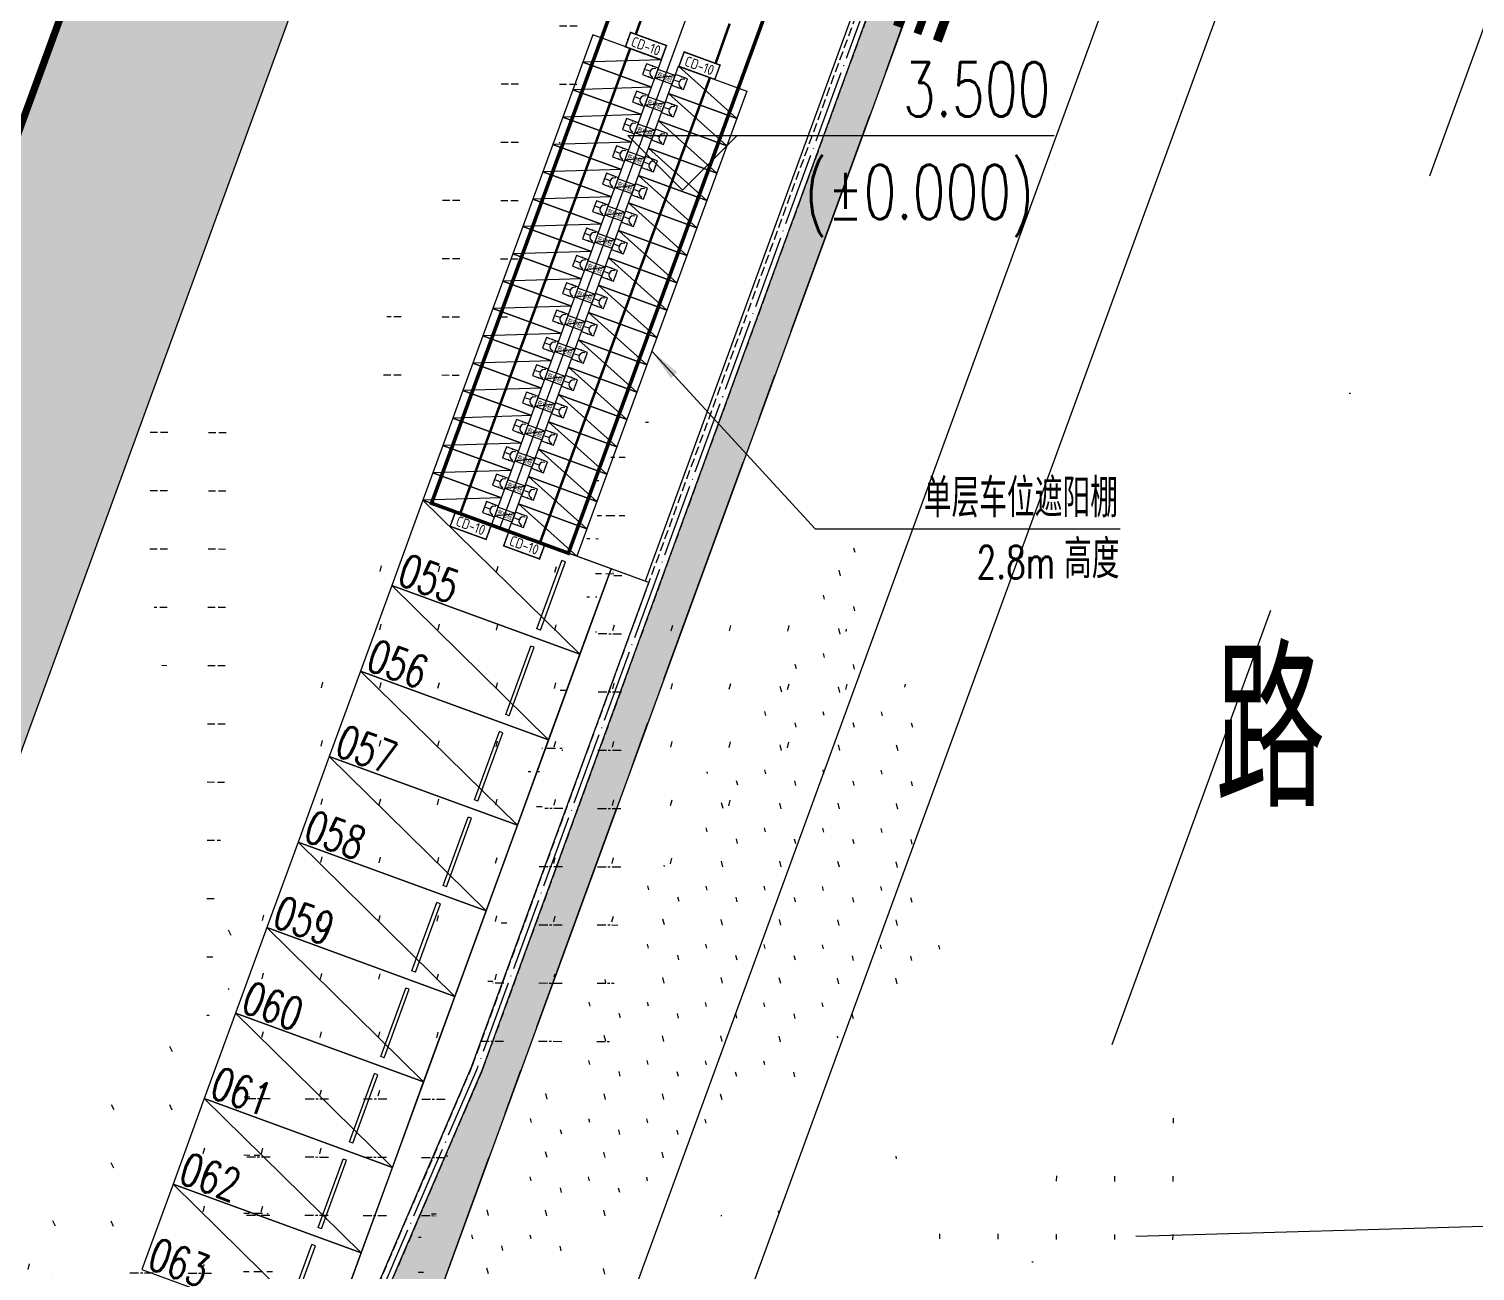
# Model space of a CAD drawing. Extents: x 40587477144 to 40590102100, y 3379967887 to 3381819730.
# Drawn here: x 40588299938 to 40588339648, y 3380221713 to 3380255826 of the extents above; entities that cross this region are included whole.
import ezdxf
from ezdxf.enums import TextEntityAlignment as Align

# ---------------------------------------------------------------- set-up
doc = ezdxf.new("R2010")
doc.units = 0
doc.header["$LTSCALE"] = 1000
doc.header["$MEASUREMENT"] = 0
for name, pattern in [('CENTER', [50.800000000000004, 31.75, -6.35, 6.35, -6.35]), ('DASH', [0.35, 0.25, -0.1]), ('DASHDOT', [25.399999999999995, 12.7, -6.349999999999999, 0, -6.349999999999999]), ('DOTE', [2.4200000000000004, 2, -0.2, 0.02, -0.2])]:
    doc.linetypes.add(name, pattern=pattern)
for name, color, linetype in [('0-HX', 1, 'Continuous'), ('00绿地$0$A-车位', 253, 'Continuous'), ('A-AXIS-DOTE', 14, 'DOTE'), ('A-Car', 155, 'Continuous'), ('A-CURTAIN', 84, 'Continuous'), ('A-FIRE-TEXT', 61, 'Continuous'), ('A-LIN-V', 9, 'Continuous'), ('A-SFCE', 30, 'Continuous'), ('AS-WALL', 40, 'Continuous'), ('EQUIP-插座', 3, 'Continuous'), ('EQUIP-照明', 3, 'Continuous'), ('EQUIP-箱柜', 3, 'Continuous'), ('JT-路缘石线', 5, 'Continuous'), ('JT-道路中心线', 1, 'DASHDOT'), ('JT-道路名称', 7, 'Continuous'), ('JT-道路红线', 7, 'Continuous'), ('WIRE-照明', 1, 'Continuous'), ('建-引出', 3, 'Continuous'), ('建-文字', 7, 'Continuous'), ('总-标高', 3, 'Continuous')]:
    doc.layers.add(name, color=color, linetype=linetype)
doc.styles.add('_TCH_LABEL', font='COMPLEX', dxfattribs={"bigfont": 'GBCBIG'})
doc.styles.add('_TEL_ATTDEF', font='GBENOR', dxfattribs={"width": 0.8, "height": 3, "bigfont": 'GBCBIG'})
doc.styles.add('_TEL_DIM', font='SIMPLEX', dxfattribs={"width": 0.8, "height": 3.5, "bigfont": 'HZTXT'})
doc.styles.add('A-STANDARD', font='SIMPLEX', dxfattribs={"bigfont": 'GBCBIG'})
doc.styles.add('note_txt', font='arial.ttf', dxfattribs={"width": 0.75})
doc.styles.get("Standard").update_dxf_attribs({"font": 'GBENOR', "width": 0.7, "bigfont": 'GBCBIG'})
doc.styles.add('黑体', font='simhei.ttf', dxfattribs={"height": 12})
pattern_1 = [(19.99999999999998, (440.107795715332, 194.2398300170898), (956.275963936384, 2050.740422578524), [240, -48, 64, -48, 240, -960]), (19.99999999999998, (348.5154342651367, 211.9834671020508), (956.275963936384, 2050.740422578524), [160, -120, 240, -120, 160, -800]), (19.99999999999998, (655.8504104614258, 1004.918022155762), (956.275963936384, 2050.740422578524), [200, -80, 200, -1120]), (19.99999999999998, (-205.3501281738281, 1032.003547668457), (956.275963936384, 2050.740422578524), [80, -160, 80, -1280]), (110, (-54.99931335449219, 1086.72677230835), (-2050.740422578524, 956.275963936384), [143.9999999999999, -1456]), (110, (724.3924865722656, 348.7915229797363), (-2050.740422578524, 956.275963936384), [159.9999999999999, -1440]), (110, (881.3766403198242, 1087.002857208252), (-2050.740422578524, 956.275963936384), [159.9999999999999, -1440]), (65.00000000000001, (925.3208694458008, 404.8966331481934), (-547.2322293314808, 1503.508193286057), [160, -2102.7416992]), (154.9999999999999, (534.4087371826172, 262.6162528991699), (-1503.508193286057, -547.2322293314808), [160, -2102.741699199999]), (83.43494882, (877.4794540405273, 395.9972076416016), (-547.2322292444445, 1503.508193285503), [160, -3417.7087632]), (95.96375653, (799.5678939819336, 376.1531410217285), (-547.2322291846804, 1503.508193052025), [159.9999999999999, -6436.969001599999]), (95.96375653, (956.5520477294922, 1114.364471435547), (-547.2322291846804, 1503.508193052025), [128, -6468.969001599999]), (95.96375653, (-24.92916107177734, 1097.671417236328), (-547.2322291846804, 1503.508193052025), [112, -6484.969001599998]), (124.03624347, (649.2170791625977, 321.4299125671387), (-547.2322292935037, 1503.508193012417), [160, -6436.9690016]), (124.03624347, (806.2012252807617, 1059.641246795654), (-547.2322292935037, 1503.508193012417), [128, -6468.9690016]), (124.03624347, (-85.06947326660156, 1075.782127380371), (-547.2322292935037, 1503.508193012417), [112, -6484.9690016]), (136.5650512, (576.7778244018555, 286.5507621765137), (-547.2322299226216, 1503.508193038666), [159.9999999999999, -3417.706876319999])]

# ---------------------------------------------------------------- blocks, each defined once
blk = doc.blocks.new('GGRrrrr')
at = {"layer": 'A-CURTAIN'}
h = blk.add_hatch(dxfattribs=at)
h.set_pattern_fill('草坪或沼泽', color=0, scale=400, angle=19.99999999999998)
h.set_pattern_definition(pattern_1)
h.paths.add_polyline_path([(1393117.320922852, 618300.9193000793), (1393292.936767578, 540880.4741477966), (1330517.002159119, 532866.5696678162), (1241737.975387573, 527102.5202484131), (1161598.890319824, 521245.7613601685), (1240382.850791931, 783371.5528144836), (1244595.073738098, 797109.7279624939), (1261185.678756714, 852563.1131820679), (1335771.367614746, 847453.3053207397), (1355485.375518799, 842594.5098495483), (1380777.422203064, 840861.7712898254), (1392639.610717773, 828900.035358429), (1392845.235137939, 738250.2696037292), (1391845.237701416, 738248.0012702942), (1391806.246421814, 755447.9559936523), (1391306.45426178, 755446.8222770691), (1391785.831069946, 764447.9511528015), (1391640.544288635, 828487.3259391785), (1380332.88168335, 839889.8824043274), (1355330.389472961, 841602.7838134766), (1335616.381584167, 846461.5792884827), (1261914.650527954, 851510.8278846741), (1245552.140869141, 796819.8416023254), (1241339.732727051, 783081.0626220703), (1162974.660324097, 522348.9729347229), (1241669.135520935, 528100.1562232971), (1330421.199440002, 533862.4550628662), (1392290.937599182, 541760.6755371094), (1392117.323532104, 618298.6509666443)])
h.paths.add_polyline_path([(1393076.15146637, 636450.5321846008), (1392076.154045105, 636448.2638511658), (1392062.989784241, 641998.404788971), (1391563.607894897, 641997.2195243835), (1392041.628883362, 650998.2749595642), (1391886.520614624, 720048.3890342712), (1392886.518035889, 720050.6573638916)])
h = blk.add_hatch(dxfattribs=at)
h.set_pattern_fill('草坪或沼泽', color=0, scale=400, angle=19.99999999999998)
h.set_pattern_definition([(19.99999999999998, (440.107795715332, 194.2398300170898), (956.2759639363836, 2050.740422578524), [240, -48, 64, -48, 240, -960]), (19.99999999999998, (348.5154342651367, 211.9834671020508), (956.2759639363836, 2050.740422578524), [160, -120, 240, -120, 160, -800]), (19.99999999999998, (655.8504104614258, 1004.918022155762), (956.2759639363836, 2050.740422578524), [200, -80, 200, -1120]), (19.99999999999998, (-205.3501281738281, 1032.003547668457), (956.2759639363836, 2050.740422578524), [80, -160, 80, -1280]), (110, (-54.99931335449219, 1086.72677230835), (-2050.740422578524, 956.2759639363836), [143.9999999999999, -1456]), (110, (724.3924865722656, 348.7915229797363), (-2050.740422578524, 956.2759639363836), [159.9999999999999, -1440]), (110, (881.3766403198242, 1087.002857208252), (-2050.740422578524, 956.2759639363836), [159.9999999999999, -1440]), (65.00000000000001, (925.3208694458008, 404.8966331481934), (-547.2322293314807, 1503.508193286057), [160, -2102.7416992]), (154.9999999999999, (534.4087371826172, 262.6162528991699), (-1503.508193286057, -547.2322293314807), [160, -2102.741699199999]), (83.43494882, (877.4794540405273, 395.9972076416016), (-547.2322292444445, 1503.508193285503), [160, -3417.7087632]), (95.96375653, (799.5678939819336, 376.1531410217285), (-547.2322291846804, 1503.508193052025), [159.9999999999999, -6436.969001599999]), (95.96375653, (956.5520477294922, 1114.364471435547), (-547.2322291846804, 1503.508193052025), [128, -6468.969001599999]), (95.96375653, (-24.92916107177734, 1097.671417236328), (-547.2322291846804, 1503.508193052025), [112, -6484.969001599998]), (124.03624347, (649.2170791625977, 321.4299125671387), (-547.2322292935037, 1503.508193012417), [160, -6436.9690016]), (124.03624347, (806.2012252807617, 1059.641246795654), (-547.2322292935037, 1503.508193012417), [128, -6468.9690016]), (124.03624347, (-85.06947326660156, 1075.782127380371), (-547.2322292935037, 1503.508193012417), [112, -6484.9690016]), (136.5650512, (576.7778244018555, 286.5507621765137), (-547.232229922622, 1503.508193038667), [159.9999999999999, -3417.706876319999])])
edge = h.paths.add_edge_path()
edge.add_line((1391002.783584595, 755446.1334381104), (1391033.862896324, 755969.2298610318))
edge.add_line((1391033.86289978, 755969.2298622131), (1391484.60933056, 764440.2374043328))
edge.add_line((1391484.609329224, 764440.2374038696), (1391240.917746339, 828322.242167785))
edge.add_line((1391240.917747498, 828322.2421684265), (1380155.065434195, 839501.1268444082))
edge.add_line((1380155.065429688, 839501.1268424988), (1355268.395031075, 841206.093397873))
edge.add_line((1355268.39503479, 841206.0933990479), (1335554.387081419, 846064.8888675765))
edge.add_line((1335554.387077332, 846064.8888664246), (1262206.239214119, 851089.9137592164))
edge.add_line((1262206.239219666, 851089.9137611389), (1173161.430034699, 554852.1791891612))
edge.add_line((1173161.430030823, 554852.1791877747), (1173522.489795612, 554879.6278408373))
edge.add_line((1173522.4897995, 554879.6278419495), (1259298.694751966, 840247.1814245735))
edge.add_line((1259298.694747925, 840247.1814231873), (1260664.251583645, 840250.287743258))
edge.add_line((1260664.251579285, 840250.2877464294), (1260650.720505403, 845748.0085758491))
edge.add_line((1260650.72051239, 845748.0085716248), (1335651.042472096, 845918.1516353745))
edge.add_line((1335651.042472839, 845918.151638031), (1335663.543034486, 840420.7167655955))
edge.add_line((1335663.543029785, 840420.7167663574), (1342663.498677632, 840436.620142065))
edge.add_line((1342663.498680115, 840436.6201400757), (1342656.698541388, 843434.4194341273))
edge.add_line((1342656.698539734, 843434.4194335938), (1345656.684828249, 843441.2245361431))
edge.add_line((1345656.684829712, 843441.2245368958), (1345663.514863657, 840443.5152480957))
edge.add_line((1345663.514862061, 840443.515247345), (1365660.002805453, 840488.87754378))
edge.add_line((1365660.002807617, 840488.8775444031), (1374552.106933233, 839873.2337869616))
edge.add_arc((1367357.655082703, 824128.4532546997), 17310.63983173795, 5.5802626876526915, 65.44234737564938, ccw=False)
edge.add_line((1384586.259040833, 825811.7408561707), (1385552.940604924, 825812.0992239242))
edge.add_line((1385552.940605164, 825812.0992240906), (1390246.63666195, 825822.7249858105))
edge.add_line((1390246.636665344, 825822.72498703), (1390404.911168448, 755445.2751032704))
edge.add_line((1390404.911170959, 755445.2751045227), (1391002.783589707, 755446.1334401162))
h = blk.add_hatch(dxfattribs=at)
h.set_pattern_fill('草坪或沼泽', color=0, scale=400, angle=19.99999999999998)
h.set_pattern_definition(pattern_1)
edge = h.paths.add_edge_path()
edge.add_arc((1358469.977905273, 639472.7920036316), 3000.732754356062, 181.0990950428701, 270.1245664520083)
edge.add_line((1358476.501800537, 636472.0663452148), (1366676.015941844, 636490.6453150914))
edge.add_arc((1366652.198074341, 646990.6183128357), 10500.00001398691, 270.12996803641, 360.1299660173261)
edge.add_line((1377152.171073914, 647014.4358100891), (1376996.336584259, 715714.259066583))
edge.add_arc((1366496.363571167, 715690.4415550232), 10500.00001027827, 0.1299660955623371, 90.12996813546087)
edge.add_line((1366472.545707703, 726190.414554596), (1358273.008517743, 726171.8149086899))
edge.add_arc((1358280.118545532, 723171.0912055969), 3000.732125477395, 90.13575865291708, 179.1612463305892)
edge.add_line((1355279.707946777, 723215.0173950195), (1371079.667372906, 723250.8576423869))
edge.add_line((1371079.667350769, 723250.8576393127), (1371269.756590032, 639451.073230685))
edge.add_line((1371269.756591797, 639451.0732307434), (1355469.79724155, 639415.2329980853))
h = blk.add_hatch(dxfattribs=at)
h.set_pattern_fill('草坪或沼泽', color=0, scale=400, angle=19.99999999999998)
h.set_pattern_definition(pattern_1)
edge = h.paths.add_edge_path()
edge.add_arc((1391170.431358337, 642457.7277107239), 6012.348200115352, 208.0099992557492, 263.3681457902125)
edge.add_line((1390476.068817139, 636485.609867096), (1390463.572318964, 641994.6086194703))
edge.add_line((1390463.572319031, 641994.6086196899), (1391263.57008115, 641996.5073927827))
edge.add_line((1391263.570053101, 641996.5073928833), (1391743.137595508, 651004.1757457522))
edge.add_line((1391743.13760376, 651004.1757469177), (1391711.055206775, 665147.507805474))
edge.add_line((1391711.055229187, 665147.5078048706), (1390611.081523335, 665145.0126542797))
edge.add_line((1390611.081520081, 665145.0126533508), (1390662.114777765, 642645.0701872404))
edge.add_line((1390662.114776611, 642645.070186615), (1388162.121183448, 642639.3993253357))
edge.add_line((1388162.121185303, 642639.3993263245), (1388168.926302334, 639639.4070024681))
edge.add_line((1388168.926300049, 639639.4070014954), (1385862.335670389, 639634.174793315))
at = {"layer": 'A-CURTAIN', "color": 0}
blk.add_lwpolyline([(1355469.797241211, 639415.2329978943, 0.4092405489993675), (1358476.501800537, 636472.0663452148), (1366676.015937805, 636490.6453132629, 0.4142135520516368), (1377152.171073914, 647014.4358100891), (1376996.336585999, 715714.2590675354, 0.4142135728009565), (1366472.545707703, 726190.414554596), (1358273.008514404, 726171.814907074, 0.4092406318726323), (1355279.707946777, 723215.0173950195), (1371079.667350769, 723250.8576393127), (1371269.756591797, 639451.0732307434)], format="xyb", close=True, dxfattribs=at)
blk.add_lwpolyline([(1393076.15146637, 636450.5321846008), (1392076.154045105, 636448.2638511658), (1392062.989784241, 641998.404788971), (1391563.607894897, 641997.2195243835), (1392041.628883362, 650998.2749595642), (1391886.520614624, 720048.3890342712), (1392886.518035889, 720050.6573638916)], close=True, dxfattribs=at)
blk.add_lwpolyline([(1385862.335670471, 639634.1747932434, 0.2463553580703139), (1390476.068817139, 636485.609867096), (1390463.572319031, 641994.6086196899), (1391263.570053101, 641996.5073928833), (1391743.13760376, 651004.1757469177), (1391711.055229187, 665147.5078048706), (1390611.081520081, 665145.0126533508), (1390662.114776611, 642645.070186615), (1388162.121185303, 642639.3993263245), (1388168.926300049, 639639.4070014954), (1385862.335670471, 639634.1747932434)], format="xyb", dxfattribs=at)
blk = doc.blocks.new('建筑-停车位-2400x5300')
at = {"color": 0}
blk.add_lwpolyline([(-49.99999999813735, 199.9999999757856), (-50.00000090897083, -5299.999999886379), (2449.999999089167, -5299.999999826774), (2449.999999998137, 200.0000000335276)], close=True, dxfattribs=at)
for points in [[(2449.999999998137, 200.0000000335276), (-50.00000090897083, -5299.999999886379)], [(199.9999990900978, -3953.625492763415), (2199.999999090098, -3953.625492763415)], [(199.9999990900978, -4053.625492763415), (199.9999990900978, -3953.625492763415)], [(2199.999999090098, -4053.625492763415), (2199.999999090098, -3953.625492763415)], [(199.9999990900978, -4053.625492763415), (2199.999999090098, -4053.625492763415)]]:
    blk.add_lwpolyline(points, dxfattribs=at)
blk = doc.blocks.new('G$C29A62568')
at = {"layer": 'A-Car', "color": 8, "extrusion": (7.125858025611802e-08, 1.936736165651785e-07, 0.9999999999999788), "rotation": 69.79996271005484}
for p in [(40588309406.08829, 3380240605.250131, 3546.928726176754), (40588308542.84118, 3380238259.018132, 3546.92821025975), (40588307679.59422, 3380235912.786137, 3546.927694342765), (40588306816.34744, 3380233566.554033, 3546.927178425763), (40588305953.1004, 3380231220.322038, 3546.926662508775), (40588305089.85345, 3380228874.090045, 3546.926146591786), (40588304226.6064, 3380226527.858049, 3546.925630674793), (40588303363.35951, 3380224181.62602, 3546.9251147578), (40588302500.11242, 3380221835.394011, 3546.924598840806)]:
    blk.add_blockref('建筑-停车位-2400x5300', p, dxfattribs=at)
blk = doc.blocks.new('gfctuc')
blk.add_lwpolyline([(2035210, 4060000), (2035210, 4059500), (2035460, 4059500), (2035460, 4060000)], close=True)
blk.add_lwpolyline([(2035210, 4060000), (2035460, 4059500)])
at = {"layer": 'A-FIRE-TEXT', "style": 'note_txt', "width": 0.75}
blk.add_text('充电桩', height=139.1772151898734, rotation=270, dxfattribs=at).set_placement((2035259.942341931, 4059972.67247209))
blk = doc.blocks.new('00绿地$0$G$C40593B0A')
at = {"layer": '00绿地$0$A-车位'}
blk.add_lwpolyline([(-1559.999999523163, 590.0000009536743), (-759.9999995231628, 590.0000009536743), (-759.9999995231628, -1409.999999046326), (-1559.999999523163, -1409.999998569489)], close=True, dxfattribs=at)
blk.add_lwpolyline([(-759.9999995231628, 590.0000004768372), (-1559.999999284744, -1409.999998569489)], dxfattribs=at)
blk = doc.blocks.new('55555555555555555555555555555')
at = {"layer": '建-文字', "color": 0, "style": 'A-STANDARD', "width": 0.7058823529411765}
for s, p in [('055', (40588310013.33698, 3380240592.054067)), ('056', (40588309155.40523, 3380238243.87326)), ('057', (40588308297.47347, 3380235895.692429)), ('058', (40588307439.54171, 3380233547.511587)), ('059', (40588306581.58479, 3380231199.34)), ('060', (40588305723.65326, 3380228851.159082)), ('061', (40588304865.74646, 3380226502.969159)), ('062', (40588304007.81471, 3380224154.788365)), ('063', (40588303149.88295, 3380221806.607521))]:
    blk.add_text(s, height=892.5, rotation=339.9297114345931, dxfattribs=at).set_placement(p)
blk = doc.blocks.new('$equip$00001251')
for p, q in [((-0.4499999999970896, 1), (-0.4499999999970896, 0)), ((0.4499999999970896, 1), (-0.4499999999970896, 1)), ((-0.4499999999970896, 0), (0.4499999999970896, 0)), ((0, 0.5249999999978172), (0, 0.875)), ((0.4499999999970896, 0), (0.4499999999970896, 1))]:
    blk.add_line(p, q)
blk.add_arc((0, 0.1749999999992724), 0.3500000000000001, 0, 180)
at = {"layer": 'EQUIP-照明'}
for p in [(-0.4499999999970896, 0.5), (0, 1), (0, 0), (0.4499999999970896, 0.5)]:
    blk.add_point(p, dxfattribs=at)
at = {"layer": 'EQUIP-照明', "style": '_TCH_LABEL', "flags": 9}
blk.add_attdef('A', (0, 0), '', height=2e-05, dxfattribs=at)
blk = doc.blocks.new('$equip$00002712')
for p, q in [((-0.75, 0.5999999999976353), (-0.75, 0)), ((0.75, 0.5999999999976353), (-0.75, 0.5999999999976353)), ((0.75, 0), (0.75, 0.5999999999976353)), ((-0.75, 0), (0.75, 0))]:
    blk.add_line(p, q)
at = {"const_width": 0.05714285714285714}
blk.add_lwpolyline([(-0.75, 0.5999999999976353), (-0.75, 0), (0.75, 0), (0.75, 0.5999999999976353), (-0.75, 0.5999999999976353), (-0.75, 0)], dxfattribs=at)
for p in [(0, 0.5999999999976353), (-0.75, 0.2999999999983629), (0, 0), (0.75, 0.2999999999983629)]:
    blk.add_point(p)
at = {"color": 7, "style": '_TEL_DIM'}
blk.add_attdef('$TEXT$', text='', height=0.4, dxfattribs=at).set_placement((-3.637978807091713e-12, 0.2999999999983629), align=Align.MIDDLE_CENTER)
at = {"color": 7, "style": '_TEL_DIM', "flags": 1}
for tag in ['REMARK', 'A']:
    blk.add_attdef(tag, text='', height=0.4, dxfattribs=at).set_placement((0, 0), align=Align.MIDDLE_CENTER)

msp = doc.modelspace()

# ---------------------------------------------------------------- hatches: boundary and pattern name
at = {"layer": '建-引出'}
msp.add_hatch(color=8, dxfattribs=at).paths.add_polyline_path([(40588317044.70842, 3380246977.468142), (40588317565.58414, 3380246233.76891), (40588317742.2433, 3380246396.223651)], flags=17)

# ---------------------------------------------------------------- linework, layer by layer
at = {"layer": '0-HX', "linetype": 'CENTER', "ltscale": 0.2}
msp.add_line((40588275533, 3380123451.4), (40588374373.70558, 3380393980.898193), dxfattribs=at)
msp.add_lwpolyline([(40588374373.70446, 3380393980.898591), (40588367371.55781, 3380409302.927993), (40588344233.50639, 3380419662.492842), (40588327409.83178, 3380431029.725266), (40588259176.22743, 3380461579.853973), (40588224457.8989, 3380415266.100388), (40588215760.93867, 3380403827.430825), (40588051310.19777, 3380185028.900704), (40588128542.3989, 3380162853.200386), (40588213851.09889, 3380137607.100389), (40588275532.99889, 3380123451.400389)], close=True, dxfattribs=at)
at = {"layer": 'A-AXIS-DOTE'}
msp.add_lwpolyline([(40588332198.72759, 3380281898.007923), (40588312243.10741, 3380227278.967361), (40588308684.93015, 3380218997.135206)], dxfattribs=at)
at = {"layer": 'A-LIN-V', "elevation": 3538.286350753779}
msp.add_lwpolyline([(40588312872.30642, 3380242113.973517), (40588327971.90392, 3380283441.956375)], dxfattribs=at)
at = {"layer": 'A-LIN-V'}
msp.add_lwpolyline([(40588330085.2688, 3380282669.817246), (40588331963.81347, 3380281983.471905), (40588316864.21603, 3380240655.489169), (40588314985.67255, 3380241341.834076)], dxfattribs=at)
at = {"layer": 'A-SFCE', "linetype": 'DASH'}
for points in [[(40588332013.80669, 3380281828.972494), (40588312103.65039, 3380227334.367696), (40588308546.96185, 3380219056.501135)], [(40588332295.58839, 3380281726.020692), (40588312382.57338, 3380227223.591549), (40588308822.59636, 3380218938.071333)]]:
    msp.add_lwpolyline(points, dxfattribs=at)
at = {"layer": 'AS-WALL', "color": 20, "true_color": 0xf72408, "const_width": 200.0000000000001}
msp.add_lwpolyline([(40588140496.06805, 3380277785.006165), (40588146540.46045, 3380294328.662395), (40588189424.8968, 3380349126.363404), (40588317658.96648, 3380302274.746078), (40588288901.09678, 3380223563.724436)], close=True, dxfattribs=at)
at = {"layer": 'AS-WALL', "color": 8, "const_width": 100}
msp.add_lwpolyline([(40588326093.36136, 3380284128.300979), (40588329850.45068, 3380282755.610234), (40588314750.85112, 3380241427.628277), (40588310993.7618, 3380242800.319022)], close=True, dxfattribs=at)
at = {"layer": 'JT-路缘石线', "color": 8, "ltscale": 10}
msp.add_lwpolyline([(40588338955.74104, 3380297634.482746), (40588339147.48518, 3380297564.423755, -0.4142126470591913), (40588343916.25903, 3380287304.872298), (40588318590.11734, 3380217986.577619, -0.4142133501873153), (40588308330.56275, 3380213217.778307), (40588308330.11805, 3380213217.940784)], format="xyb", dxfattribs=at)
at = {"layer": 'JT-道路中心线', "color": 8, "flags": 128}
for points in [[(40588430262.1675, 3380502157.2), (40588425749.79999, 3380490884.7), (40588402255.8, 3380426580.9), (40588289449.6628, 3380117827.81713)], [(40588495364.21122, 3380227359.38366), (40588327781.0083, 3380222590.272538)]]:
    msp.add_lwpolyline(points, dxfattribs=at)
at = {"layer": 'JT-道路红线', "color": 8}
msp.add_lwpolyline([(40588279663.92742, 3380120186.559477), (40588379774.60181, 3380394192.024467), (40588371135.52426, 3380413095.970189), (40588346673, 3380424048.539261), (40588329849.32545, 3380435415.771638), (40588230874.09999, 3380479729.8), (40588213435.8, 3380475126.9)], dxfattribs=at)
at = {"layer": 'WIRE-照明', "linetype": 'Continuous', "const_width": 70}
for points in [[(40588316602.6132, 3380255677.51679), (40588316989.66782, 3380256771.101108)], [(40588318792.89186, 3380254877.276186), (40588319179.94649, 3380255970.860504)], [(40588311780.3062, 3380242512.947241), (40588316447.45493, 3380255287.050769)], [(40588313970.58486, 3380241712.706637), (40588318637.73359, 3380254486.810165)]]:
    msp.add_lwpolyline(points, dxfattribs=at)
at = {"layer": '建-引出', "color": 8}
for p, q in [((40588317044.70842, 3380246977.468142), (40588321530, 3380242100)), ((40588321530, 3380242100), (40588329900, 3380242100))]:
    msp.add_line(p, q, dxfattribs=at)
at = {"layer": '总-标高', "color": 8}
for p, q in [((40588317886.11452, 3380251397.02967), (40588316386.11452, 3380252897.02967)), ((40588316386.11452, 3380252897.02967), (40588328086.11452, 3380252897.02967)), ((40588317886.11452, 3380251397.02967), (40588319386.11452, 3380252897.02967))]:
    msp.add_line(p, q, dxfattribs=at)

# ---------------------------------------------------------------- block references
at = {"color": 8, "rotation": 339.7997433640027}
msp.add_blockref('GGRrrrr', (40586781172.12674, 3380096947.084455), dxfattribs=at)
at = {"extrusion": (-7.059998132795915e-08, -1.939148066761998e-07, 0.9999999999999787), "rotation": 0.1297468477867362}
msp.add_blockref('G$C29A62568', (7759349.455236042, -91903963.36278875, 17.27372936161518), dxfattribs=at)
at = {"rotation": 69.9297110723398}
for p in [(40591432141.68201, 3376949583.245993), (40591431867.14383, 3376948831.828135), (40591431592.60568, 3376948080.410271), (40591431318.06752, 3376947328.992413), (40591431043.52935, 3376946577.574553), (40591430768.9912, 3376945826.156694), (40591430494.45303, 3376945074.738836), (40591430219.91498, 3376944323.320945), (40591429945.3768, 3376943571.903087), (40591429670.83875, 3376942820.485192), (40591429396.30058, 3376942069.067334), (40591429121.76253, 3376941317.649444), (40591428847.22435, 3376940566.231586), (40591428572.68629, 3376939814.813686), (40591428298.14812, 3376939063.395828), (40591428023.61008, 3376938311.977934), (40591427749.0719, 3376937560.560076)]:
    msp.add_blockref('gfctuc', p, dxfattribs=at)
at = {"layer": '00绿地$0$A-车位', "xscale": -1, "rotation": 249.9297095178311}
for p in [(40588317011.27845, 3380255890.189084), (40588316736.74029, 3380255138.771224), (40588316462.20212, 3380254387.353366), (40588316187.66397, 3380253635.935507), (40588315913.12581, 3380252884.517649), (40588315638.58765, 3380252133.099791), (40588315364.04949, 3380251381.681931), (40588315089.51133, 3380250630.264072), (40588314814.97317, 3380249878.846215), (40588314540.43501, 3380249127.428356), (40588314265.89685, 3380248376.010498), (40588313991.35868, 3380247624.592638), (40588313716.82051, 3380246873.17478), (40588313442.28236, 3380246121.756921), (40588313167.7442, 3380245370.339063), (40588312893.20604, 3380244618.921203), (40588312618.66788, 3380243867.503345)]:
    msp.add_blockref('00绿地$0$G$C40593B0A', p, dxfattribs=at)
at = {"layer": '00绿地$0$A-车位', "rotation": 69.92971314102898}
for p in [(40588318589.2577, 3380255313.658369), (40588318314.71959, 3380254562.240488), (40588318040.18148, 3380253810.822611), (40588317765.64336, 3380253059.404741), (40588317491.10525, 3380252307.986864), (40588317216.56713, 3380251556.568991), (40588316942.02901, 3380250805.151117), (40588316667.49091, 3380250053.73324), (40588316392.9528, 3380249302.315363), (40588316118.41468, 3380248550.897486), (40588315843.87656, 3380247799.479612), (40588315569.33846, 3380247048.061731), (40588315294.80035, 3380246296.643847), (40588315020.26223, 3380245545.225981), (40588314745.72411, 3380244793.808107), (40588314471.186, 3380244042.390226), (40588314196.64789, 3380243290.972357)]:
    msp.add_blockref('00绿地$0$G$C40593B0A', p, dxfattribs=at)
at = {"layer": 'A-LIN-V', "color": 8}
msp.add_blockref('55555555555555555555555555555', (0, 0), dxfattribs=at)
at = {"layer": 'EQUIP-插座', "xscale": 349.9999999999999, "yscale": 349.9999999999999, "zscale": 349.9999999999999, "rotation": 69.92970943512736}
for p in [(40588317167.37057, 3380254598.160643, 0.0002457736714652794), (40588317965.75207, 3380254306.463865), (40588316892.83246, 3380253846.742762, 0.0002457736714652794), (40588317691.21395, 3380253555.045984), (40588316618.29436, 3380253095.324883, 0.0002457736714652794), (40588317416.67585, 3380252803.628105), (40588316343.75623, 3380252343.907018, 0.0002457736714652794), (40588317142.13772, 3380252052.21024), (40588316069.21812, 3380251592.489139, 0.0002457736714652794), (40588316867.59961, 3380251300.792361), (40588315794.68, 3380250841.071265, 0.0002457736714652794), (40588316593.06149, 3380250549.374487), (40588315520.14189, 3380250089.65339, 0.0002457736714652794), (40588316318.52338, 3380249797.956612), (40588315245.60378, 3380249338.235515, 0.0002457736714652794), (40588316043.98527, 3380249046.538737), (40588314971.06567, 3380248586.817636, 0.0002457736714652794), (40588315769.44717, 3380248295.120858), (40588314696.52554, 3380247835.400494), (40588315494.90704, 3380247543.703716, -0.0002457736714235731), (40588314421.98943, 3380247083.981886, 0.0002457736714652794), (40588315220.37093, 3380246792.285109), (40588314147.45133, 3380246332.564007, 0.0002457736714652794), (40588314945.83282, 3380246040.867229), (40588313872.91114, 3380245581.146888), (40588314671.29263, 3380245289.45011, -0.0002457736714209115), (40588313598.3751, 3380244829.728255, 0.0002457736714652794), (40588314396.75659, 3380244538.031477), (40588313323.83699, 3380244078.31038, 0.0002457736714652794), (40588314122.21848, 3380243786.613602), (40588313049.29887, 3380243326.892499, 0.0002457736714652794), (40588313847.68037, 3380243035.195722), (40588312774.75869, 3380242575.475374), (40588313573.14018, 3380242283.778596, -0.0002457736714173632)]:
    msp.add_blockref('$equip$00001251', p, dxfattribs=at)
at = {"layer": 'EQUIP-箱柜'}
ref = msp.add_blockref('$equip$00002712', (40588316808.75629, 3380255155.045529), dxfattribs=dict(at, xscale=699.9999999999999, yscale=699.9999999999999, zscale=699.9999999999999, rotation=339.9297094351274))
ref.add_attrib('$TEXT$', 'CD-10', dxfattribs={"layer": '0', "color": 7, "height": 280, "rotation": 339.9297094351274, "style": '_TEL_ATTDEF'}).set_placement((40588316880.82256, 3380255352.292717), align=Align.MIDDLE_CENTER)
ref = msp.add_blockref('$equip$00002712', (40588318278.4859, 3380254618.064956), dxfattribs=dict(at, xscale=699.9999999999999, yscale=699.9999999999999, zscale=699.9999999999999, rotation=339.9297094351274))
ref.add_attrib('$TEXT$', 'CD-10', dxfattribs={"layer": '0', "color": 7, "height": 280, "rotation": 339.9297094351274, "style": '_TEL_ATTDEF'}).set_placement((40588318350.55217, 3380254815.312144), align=Align.MIDDLE_CENTER)
ref = msp.add_blockref('$equip$00002712', (40588311997.47504, 3380241986.447628), dxfattribs=dict(at, xscale=699.9999999999999, yscale=699.9999999999999, zscale=699.9999999999999, rotation=339.9297094351274))
ref.add_attrib('$TEXT$', 'CD-10', dxfattribs={"layer": '0', "color": 7, "height": 280, "rotation": 339.9297094351274, "style": '_TEL_ATTDEF'}).set_placement((40588312069.54131, 3380242183.694815), align=Align.MIDDLE_CENTER)
ref = msp.add_blockref('$equip$00002712', (40588313467.20465, 3380241449.467055), dxfattribs=dict(at, xscale=699.9999999999999, yscale=699.9999999999999, zscale=699.9999999999999, rotation=339.9297094351274))
ref.add_attrib('$TEXT$', 'CD-10', dxfattribs={"layer": '0', "color": 7, "height": 280, "rotation": 339.9297094351274, "style": '_TEL_ATTDEF'}).set_placement((40588313539.27092, 3380241646.714242), align=Align.MIDDLE_CENTER)

# ---------------------------------------------------------------- texts
at = {"layer": 'JT-道路名称', "color": 8}
msp.add_text('路', height=4199.999999999997, rotation=7.334511762252986e-06, dxfattribs=at).set_placement((40588332511.99579, 3380234459.372821))
at = {"layer": '建-引出', "color": 8, "style": 'A-STANDARD'}
for s, p in [('单层车位遮阳棚', (40588324510.0001, 3380242415)), ('高度', (40588328360.0001, 3380240735))]:
    msp.add_text(s, height=1057.777777777778, dxfattribs=at).set_placement(p)
at = {"layer": '建-引出', "color": 8, "style": 'A-STANDARD', "width": 0.7058823529411765}
msp.add_text('2.8m', height=892.5, dxfattribs=at).set_placement((40588325960.0001, 3380240735))
at = {"layer": '建-文字', "color": 8, "style": '黑体'}
msp.add_text('H=2.85m', height=2406.437768240343, rotation=339.9297114345931, dxfattribs=at).set_placement((40588314321.80754, 3380259351.923298))
at = {"layer": '总-标高', "color": 8, "style": 'A-STANDARD', "width": 0.7058823529411765}
for s, p in [('3.500', (40588323936.11452, 3380253422.02967)), ('(%%P0.000)', (40588321236.11452, 3380250601.196337))]:
    msp.add_text(s, height=1487.5, dxfattribs=at).set_placement(p)

doc.saveas('drawing.dxf')
